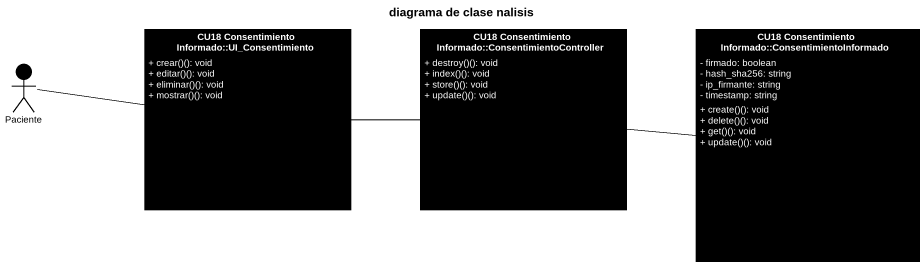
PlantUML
@startuml
title diagrama de clase nalisis
allowmixing
hide circle
hide empty members
skinparam classAttributeIconSize 0
class "CU18 Consentimiento Informado::UI_Consentimiento" as CU18_Consentimiento #000000 {
  + crear()(): void
  + editar()(): void
  + eliminar()(): void
  + mostrar()(): void
}
class "CU18 Consentimiento Informado::ConsentimientoController" as CU18_Consentimiento_2 #000000 {
  + destroy()(): void
  + index()(): void
  + store()(): void
  + update()(): void
}
class "CU18 Consentimiento Informado::ConsentimientoInformado" as CU18_Consentimiento_3 #000000 {
  - firmado: boolean
  - hash_sha256: string
  - ip_firmante: string
  - timestamp: string
  + create()(): void
  + delete()(): void
  + get()(): void
  + update()(): void
}
actor Paciente #000000
CU18_Consentimiento -right- CU18_Consentimiento_2
CU18_Consentimiento_2 -right- CU18_Consentimiento_3
Paciente -right- CU18_Consentimiento
@enduml
